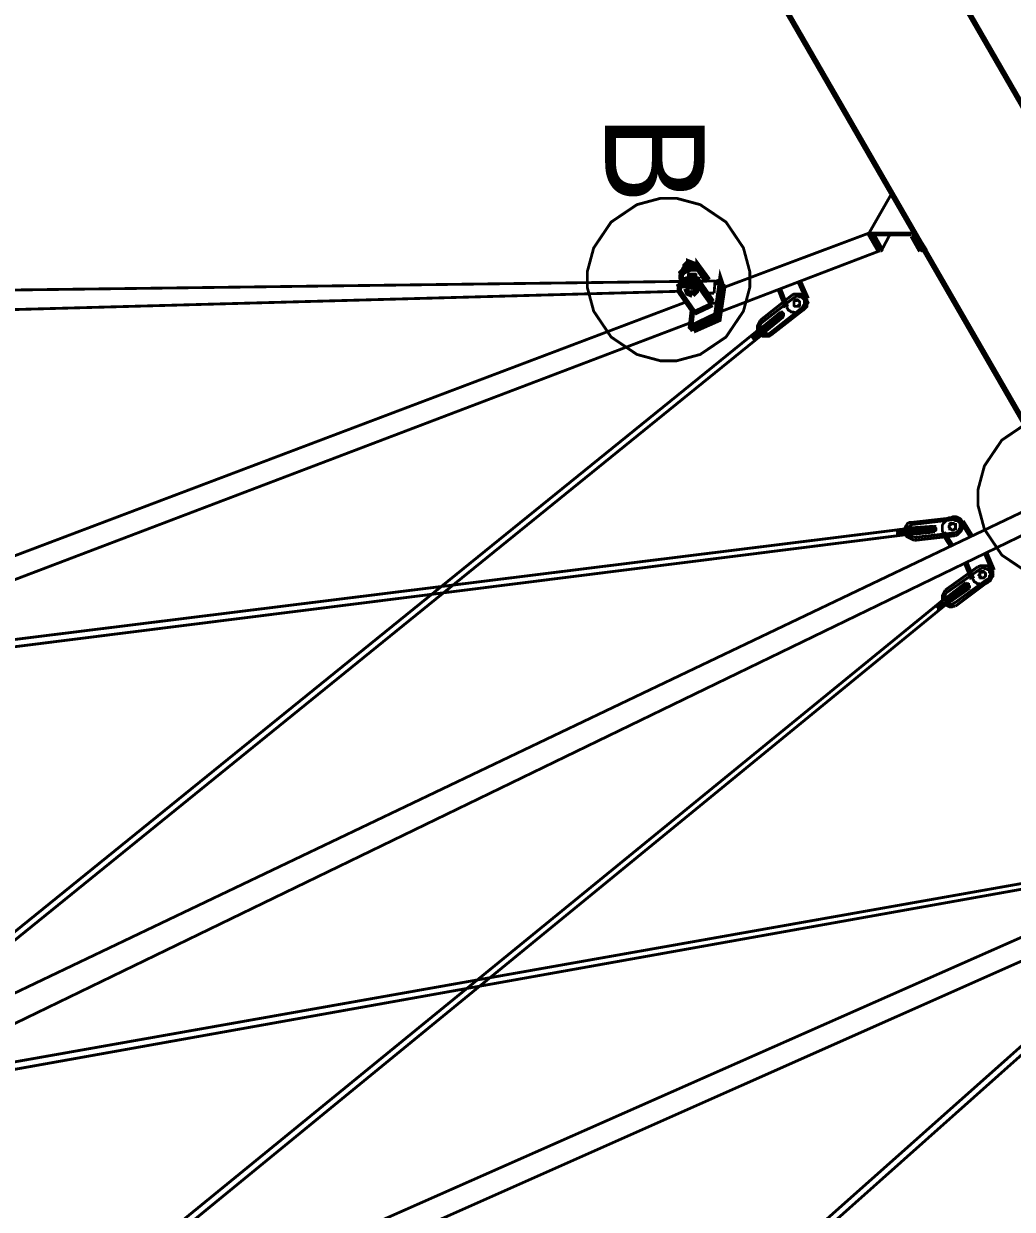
# Model space of a CAD drawing. Extents: x 0 to 11.7, y 0 to 16.5.
# Drawn here: x 5.421 to 7.175, y 8.465 to 10.567 of the extents above; entities that cross this region are included whole.
import ezdxf

# ---------------------------------------------------------------- set-up
doc = ezdxf.new("R2010")
doc.units = 0
doc.layers.get('0').update_dxf_attribs({"linetype": 'CONTINUOUS'})

msp = doc.modelspace()

# ---------------------------------------------------------------- linework, layer by layer
at = {"color": 0}
for points, const_width in [([(9.10444, 6.55447), (6.2111, 11.5661)], 0.01), ([(9.42611, 6.55447), (6.53276, 11.5661)], 0.01), ([(6.92111, 10.1961), (6.9611, 10.2661)], 0.005), ([(6.92111, 10.1961), (6.66276, 10.0994)], 0.005), ([(6.93946, 10.1644), (6.92111, 10.1961)], 0.01), ([(6.92111, 10.1961), (7.00108, 10.1961)], 0.005), ([(6.94276, 10.1661), (6.92779, 10.1928)], 0.01), ([(7.02111, 10.1644), (7.00108, 10.1961)], 0.01), ([(6.92779, 10.1928), (6.9961, 10.1928)], 0.005), ([(6.94276, 10.1644), (6.95779, 10.1928)], 0.005), ([(7.01281, 10.1644), (6.99778, 10.1911)], 0.01), ([(6.99914, 10.1915), (6.99903, 10.1917), (6.9975, 10.1928), (6.99696, 10.1928)], 0.005), ([(6.93946, 10.1644), (6.65608, 10.0561)], 0.005), ([(6.93946, 10.1644), (6.94114, 10.1644)], 0.005), ([(6.94194, 10.1644), (6.94249, 10.1644), (6.94401, 10.1655), (6.94412, 10.1657), (6.94422, 10.1659), (6.94422, 10.168), (6.94412, 10.1682)], 0.005), ([(7.01313, 10.1657), (7.01324, 10.1655), (7.01481, 10.1644), (7.01531, 10.1644)], 0.005), ([(7.01443, 10.1644), (7.02111, 10.1644)], 0.005), ([(6.58946, 10.1228), (6.58778, 10.1261), (6.58946, 10.1278), (6.5911, 10.1294), (6.59278, 10.1328), (6.59446, 10.1344), (6.59776, 10.1361), (6.60113, 10.1378), (6.60612, 10.1378), (6.60943, 10.1378), (6.61442, 10.1394), (6.61778, 10.1378)], 0.01), ([(6.59278, 10.1111), (6.58778, 10.1161), (6.58778, 10.1195), (6.58778, 10.1211), (6.58946, 10.1245), (6.5911, 10.1261), (6.59278, 10.1278), (6.59614, 10.1294), (6.60113, 10.1311), (6.60444, 10.1328), (6.60943, 10.1328), (6.61279, 10.1328), (6.61778, 10.1328)], 0.01), ([(6.60113, 10.1444), (6.59446, 10.1378), (6.59446, 10.1361), (6.59446, 10.1344)], 0.01), ([(6.60943, 10.1378), (6.60781, 10.1394), (6.60113, 10.1428), (6.59446, 10.1361)], 0.01), ([(6.60943, 10.1378), (6.60943, 10.1411), (6.60113, 10.1444), (6.60113, 10.1428)], 0.01), ([(6.60943, 10.1411), (6.60781, 10.1394)], 0.01), ([(6.63612, 10.1128), (6.61778, 10.1378), (6.61778, 10.1328), (6.63113, 10.1128)], 0.01), ([(6.58442, 10.0928), (6.58442, 10.0961), (6.58442, 10.0978), (6.5861, 10.1011), (6.58778, 10.1028), (6.58946, 10.1044), (6.59278, 10.1061), (6.59776, 10.1078), (6.60113, 10.1094), (6.60612, 10.1094), (6.60943, 10.1094), (6.61442, 10.1094), (6.6161, 10.1144), (6.61111, 10.1161), (6.60612, 10.1144), (6.60275, 10.1144), (6.59776, 10.1144), (6.59446, 10.1128), (6.5911, 10.1111), (6.58946, 10.1094), (6.58778, 10.1061), (6.5861, 10.1044), (6.58442, 10.1028), (6.5861, 10.0994)], 0.01), ([(6.60943, 10.1161), (6.61111, 10.1178), (6.61111, 10.1195), (6.60943, 10.1195), (6.60943, 10.1211), (6.60781, 10.1211), (6.60612, 10.1211), (6.60444, 10.1211), (6.60444, 10.1195), (6.60275, 10.1195), (6.60275, 10.1178), (6.60275, 10.1161)], 0.01), ([(6.60444, 10.1195), (6.60275, 10.1161)], 0.01), ([(6.60444, 10.0295), (6.64947, 10.0511), (6.65776, 10.1111), (6.65944, 10.1061), (6.65278, 10.0461), (6.60781, 10.0261)], 0.01), ([(6.60943, 10.1195), (6.60943, 10.1161)], 0.01), ([(6.64279, 10.0694), (6.61442, 10.1094)], 0.01), ([(6.64279, 10.0744), (6.6161, 10.1144)], 0.01), ([(6.65776, 10.1111), (6.64779, 10.1078)], 0.01), ([(6.79779, 10.1094), (6.81108, 10.0794)], 0.01), ([(4.56944, 10.0844), (6.64779, 10.1111)], 0.005), ([(6.58442, 10.0928), (4.57943, 10.0378)], 0.005), ([(6.61111, 10.0545), (6.58442, 10.0928)], 0.01), ([(6.60275, 10.1061), (6.59614, 10.0994), (6.59614, 10.0978)], 0.01), ([(6.61442, 10.0928), (6.61111, 10.0994), (6.60275, 10.1028), (6.59614, 10.0978)], 0.01), ([(6.59614, 10.0978), (6.59944, 10.0895), (6.60781, 10.0861)], 0.01), ([(6.61442, 10.0945), (6.61111, 10.1028), (6.60275, 10.1061), (6.60275, 10.1028)], 0.01), ([(6.60612, 10.0945), (6.60444, 10.0945)], 0.01), ([(6.60444, 10.0945), (6.60612, 10.0945)], 0.01), ([(6.66114, 10.1044), (6.65278, 10.0461), (6.60781, 10.0261)], 0.01), ([(6.61442, 10.0945), (6.61442, 10.0928), (6.60781, 10.0861)], 0.01), ([(6.60781, 10.0945), (6.60781, 10.0928)], 0.01), ([(6.66276, 10.0994), (6.65446, 10.0428), (6.60943, 10.0228)], 0.01), ([(6.61111, 10.1028), (6.61111, 10.0994)], 0.01), ([(6.64779, 10.1111), (6.64611, 10.0895)], 0.005), ([(6.66114, 10.1044), (6.66276, 10.0994)], 0.01), ([(6.76281, 10.0945), (6.77447, 10.0645)], 0.01), ([(6.59776, 10.0744), (5.00108, 9.47114)], 0.005), ([(6.64279, 10.0694), (6.61111, 10.0545)], 0.01), ([(6.64611, 10.0895), (6.63276, 10.0895)], 0.005), ([(6.64279, 10.0744), (6.64279, 10.0694)], 0.01), ([(6.72775, 10.0411), (6.78444, 10.0861)], 0.005), ([(6.72944, 10.0361), (6.78944, 10.0828)], 0.005), ([(6.7461, 10.0194), (6.80111, 10.0628), (6.80279, 10.0645), (6.80447, 10.0678), (6.8061, 10.0694), (6.8061, 10.0727), (6.8061, 10.0744), (6.8061, 10.0778), (6.80447, 10.0794), (6.80279, 10.0811), (6.80111, 10.0828), (6.79779, 10.0828), (6.79443, 10.0844), (6.79275, 10.0844), (6.78944, 10.0828)], 0.005), ([(6.81108, 10.0794), (6.81108, 10.0761), (6.81278, 10.0727), (6.81108, 10.0694), (6.81108, 10.0661), (6.80946, 10.0645), (6.8061, 10.0611), (6.80447, 10.0595), (6.80111, 10.0578), (6.79779, 10.0561), (6.79443, 10.0545), (6.79113, 10.0545), (6.78614, 10.0561), (6.78276, 10.0561), (6.78108, 10.0578), (6.77778, 10.0595), (6.7761, 10.0628), (6.77447, 10.0645)], 0.005), ([(6.8061, 10.0611), (6.80778, 10.0645), (6.80946, 10.0678), (6.81108, 10.0711), (6.81108, 10.0744), (6.80946, 10.0778), (6.80946, 10.0794), (6.80778, 10.0828), (6.80447, 10.0844), (6.80279, 10.0861), (6.79943, 10.0878), (6.79611, 10.0878), (6.79113, 10.0878), (6.78776, 10.0878), (6.78444, 10.0861)], 0.005), ([(6.60943, 10.0228), (6.60781, 10.0261), (6.60444, 10.0295), (6.60781, 10.0595)], 0.01), ([(6.65278, 10.0461), (6.64947, 10.0511)], 0.01), ([(6.65446, 10.0428), (6.65278, 10.0461)], 0.01), ([(6.72775, 10.0261), (6.76443, 10.0561)], 0.005), ([(6.7461, 10.0144), (6.8061, 10.0611)], 0.005), ([(6.76281, 10.0411), (6.76281, 10.0428), (6.76281, 10.0444), (6.76281, 10.0461), (6.76112, 10.0461), (6.76112, 10.0478), (6.75944, 10.0494), (6.75776, 10.0494), (6.75613, 10.0494)], 0.005), ([(6.76443, 10.0428), (6.76443, 10.0444), (6.76443, 10.0461), (6.76443, 10.0478), (6.76281, 10.0478), (6.76281, 10.0494), (6.76112, 10.0511), (6.75944, 10.0511)], 0.005), ([(6.76611, 10.0444), (6.76611, 10.0461), (6.76611, 10.0478), (6.76611, 10.0494), (6.76443, 10.0511), (6.76281, 10.0528), (6.76112, 10.0528)], 0.005), ([(6.76779, 10.0461), (6.76779, 10.0478), (6.76779, 10.0494), (6.76779, 10.0511), (6.76611, 10.0528), (6.76443, 10.0528), (6.76443, 10.0545), (6.76281, 10.0545)], 0.005), ([(6.76942, 10.0478), (6.76942, 10.0494), (6.76942, 10.0511), (6.76942, 10.0528), (6.76779, 10.0545), (6.76611, 10.0545), (6.76611, 10.0561), (6.76443, 10.0561)], 0.005), ([(6.60612, 10.0378), (5.00944, 9.4311), (4.79443, 9.34944)], 0.005), ([(6.7461, 10.0144), (6.74278, 10.0128), (6.73942, 10.0128), (6.73611, 10.0128), (6.73281, 10.0128), (6.73112, 10.0144), (6.72775, 10.0161), (6.72613, 10.0178), (6.72444, 10.0211), (6.72276, 10.0245), (6.72276, 10.0278), (6.72276, 10.0311), (6.72444, 10.0344), (6.72613, 10.0378), (6.72775, 10.0411)], 0.005), ([(6.7461, 10.0194), (6.74447, 10.0178), (6.7411, 10.0178), (6.73942, 10.0178), (6.73611, 10.0178), (6.73443, 10.0178), (6.73112, 10.0194), (6.72944, 10.0211), (6.72775, 10.0228), (6.72775, 10.0245), (6.72775, 10.0278), (6.72775, 10.0311), (6.72775, 10.0328), (6.72944, 10.0361)], 0.005), ([(6.73443, 10.0194), (6.73443, 10.0211), (6.73443, 10.0228), (6.73281, 10.0245), (6.73112, 10.0261), (6.72944, 10.0261), (6.72775, 10.0278)], 0.005), ([(6.73611, 10.0211), (6.73611, 10.0228), (6.73611, 10.0245), (6.73443, 10.0261), (6.73281, 10.0278), (6.73112, 10.0278), (6.73112, 10.0295)], 0.005), ([(6.73281, 10.0178), (6.76942, 10.0478)], 0.005), ([(6.73779, 10.0211), (6.73779, 10.0228), (6.73779, 10.0245), (6.73779, 10.0261), (6.73611, 10.0278), (6.73443, 10.0295), (6.73281, 10.0311)], 0.005), ([(6.73942, 10.0228), (6.73942, 10.0245), (6.73942, 10.0261), (6.73942, 10.0278), (6.73942, 10.0295), (6.73779, 10.0295), (6.73611, 10.0311), (6.73443, 10.0311)], 0.005), ([(6.74278, 10.0245), (6.74278, 10.0261), (6.74278, 10.0278), (6.7411, 10.0295), (6.7411, 10.0311), (6.73942, 10.0311), (6.73942, 10.0328), (6.73779, 10.0328), (6.73611, 10.0328)], 0.005), ([(6.74447, 10.0261), (6.74447, 10.0278), (6.74447, 10.0295), (6.74278, 10.0311), (6.74278, 10.0328), (6.7411, 10.0344), (6.73942, 10.0344), (6.73779, 10.0344)], 0.005), ([(6.7461, 10.0278), (6.7461, 10.0295), (6.7461, 10.0311), (6.7461, 10.0328), (6.74447, 10.0328), (6.74447, 10.0344), (6.74278, 10.0361), (6.7411, 10.0361), (6.73942, 10.0361)], 0.005), ([(6.74778, 10.0295), (6.74778, 10.0311), (6.74778, 10.0328), (6.7461, 10.0344), (6.7461, 10.0361), (6.74447, 10.0361), (6.74278, 10.0378), (6.7411, 10.0378)], 0.005), ([(6.74946, 10.0311), (6.74946, 10.0328), (6.74946, 10.0344), (6.74778, 10.0361), (6.74778, 10.0378), (6.7461, 10.0378), (6.74447, 10.0394), (6.74278, 10.0394)], 0.005), ([(6.75108, 10.0328), (6.75108, 10.0344), (6.75108, 10.0361), (6.74946, 10.0378), (6.74946, 10.0394), (6.74778, 10.0394), (6.7461, 10.0411)], 0.005), ([(6.75276, 10.0344), (6.75276, 10.0361), (6.75276, 10.0378), (6.75276, 10.0394), (6.75108, 10.0411), (6.74946, 10.0411), (6.74946, 10.0428), (6.74778, 10.0428)], 0.005), ([(6.75613, 10.0361), (6.75613, 10.0378), (6.75444, 10.0394), (6.75444, 10.0411), (6.75276, 10.0428), (6.75108, 10.0444), (6.74946, 10.0444)], 0.005), ([(6.75776, 10.0378), (6.75776, 10.0394), (6.75613, 10.0411), (6.75613, 10.0428), (6.75444, 10.0444), (6.75276, 10.0444), (6.75108, 10.0461)], 0.005), ([(6.75944, 10.0378), (6.75944, 10.0394), (6.75944, 10.0411), (6.75776, 10.0428), (6.75776, 10.0444), (6.75613, 10.0444), (6.75613, 10.0461), (6.75444, 10.0461), (6.75276, 10.0461)], 0.005), ([(6.76112, 10.0394), (6.76112, 10.0411), (6.76112, 10.0428), (6.75944, 10.0444), (6.75944, 10.0461), (6.75776, 10.0461), (6.75776, 10.0478), (6.75613, 10.0478), (6.75444, 10.0478)], 0.005), ([(6.72276, 10.0228), (5.25776, 8.83778)], 0.005), ([(6.72944, 10.0144), (5.26611, 8.82943)], 0.005), ([(6.71946, 10.0061), (6.71946, 10.0078), (6.71946, 10.0094), (6.71946, 10.0111), (6.71778, 10.0111), (6.71778, 10.0128), (6.7161, 10.0128), (6.71446, 10.0144), (6.71278, 10.0144)], 0.005), ([(6.71778, 10.0044), (6.71778, 10.0061), (6.71778, 10.0078), (6.71778, 10.0094), (6.7161, 10.0094), (6.7161, 10.0111), (6.71446, 10.0111), (6.71278, 10.0128)], 0.005), ([(6.72114, 10.0078), (6.72114, 10.0094), (6.72114, 10.0111), (6.71946, 10.0128), (6.71946, 10.0144), (6.71778, 10.0144), (6.7161, 10.0161), (6.71446, 10.0161)], 0.005), ([(6.72276, 10.0094), (6.72276, 10.0111), (6.72276, 10.0128), (6.72276, 10.0144), (6.72114, 10.0144), (6.72114, 10.0161), (6.71946, 10.0178), (6.71778, 10.0178), (6.7161, 10.0178)], 0.005), ([(6.72444, 10.0111), (6.72444, 10.0128), (6.72444, 10.0144), (6.72444, 10.0161), (6.72276, 10.0161), (6.72276, 10.0178), (6.72114, 10.0194), (6.71946, 10.0194)], 0.005), ([(6.72613, 10.0128), (6.72613, 10.0144), (6.72613, 10.0161), (6.72613, 10.0178), (6.72444, 10.0178), (6.72444, 10.0194), (6.72276, 10.0194), (6.72114, 10.0211)], 0.005), ([(6.73281, 10.0178), (6.73281, 10.0194), (6.73112, 10.0211), (6.73112, 10.0228), (6.72944, 10.0228), (6.72944, 10.0245), (6.72775, 10.0245)], 0.005), ([(6.72775, 10.0144), (6.72775, 10.0161)], 0.005), ([(7.20253, 9.85981), (7.15668, 9.82889), (7.12576, 9.7831), (7.11442, 9.741), (7.11442, 9.72694), (7.11442, 9.71294), (7.12576, 9.67085), (7.15668, 9.625), (7.20253, 9.59412)], 0.005), ([(4.97114, 8.64111), (7.20281, 9.70611)], 0.005), ([(6.9961, 9.68278), (7.07113, 9.69114)], 0.005), ([(7.0861, 9.68446), (7.08442, 9.68778), (7.08279, 9.68946), (7.07943, 9.69114), (7.07611, 9.69276), (7.07275, 9.69276), (7.06944, 9.69276), (7.06614, 9.69114), (7.06278, 9.69114), (7.05946, 9.68946), (7.05778, 9.68608), (7.05447, 9.68278), (7.05279, 9.6811), (7.05111, 9.67779), (7.05111, 9.67443), (7.05111, 9.67111), (7.05111, 9.66775), (7.05279, 9.66444)], 0.005), ([(7.07113, 9.69114), (7.07443, 9.69114), (7.07781, 9.68946), (7.08111, 9.68778), (7.08442, 9.68608), (7.0861, 9.68278), (7.0861, 9.6811), (7.08778, 9.67779), (7.08778, 9.67443), (7.0861, 9.67111), (7.08442, 9.66775), (7.08279, 9.66613), (7.07943, 9.66276), (7.07781, 9.66114), (7.07443, 9.65944)], 0.005), ([(7.22276, 9.67443), (4.99946, 8.59776)], 0.005), ([(6.98281, 9.67111), (5.1161, 9.43946)], 0.005), ([(6.96946, 9.67111), (6.96946, 9.66943), (6.97114, 9.66943), (6.97114, 9.66775), (6.97114, 9.66613), (6.97276, 9.66444), (6.97114, 9.66276), (6.97114, 9.66114)], 0.005), ([(6.97114, 9.67111), (6.97276, 9.66943), (6.97444, 9.66775), (6.97444, 9.66613), (6.97444, 9.66444), (6.97444, 9.66276), (6.97276, 9.66276), (6.97276, 9.66114)], 0.005), ([(6.97276, 9.67111), (6.97444, 9.66943), (6.97613, 9.66943), (6.97613, 9.66775), (6.97613, 9.66613), (6.97613, 9.66444), (6.97613, 9.66276), (6.97444, 9.66114)], 0.005), ([(6.97613, 9.67111), (6.97775, 9.66943), (6.97775, 9.66775), (6.97944, 9.66613), (6.97944, 9.66444), (6.97944, 9.66276), (6.97775, 9.66114), (6.97775, 9.65944)], 0.005), ([(6.97775, 9.67111), (6.97944, 9.66943), (6.98112, 9.66775), (6.98112, 9.66613), (6.98112, 9.66444), (6.98112, 9.66276), (6.98112, 9.66114), (6.97944, 9.66114)], 0.005), ([(6.98112, 9.67111), (6.98112, 9.66943), (6.98281, 9.66943), (6.98281, 9.66775), (6.98443, 9.66613), (6.98443, 9.66444), (6.98281, 9.66276), (6.98281, 9.66114)], 0.005), ([(6.98281, 9.67111), (6.98443, 9.66943)], 0.005), ([(6.9961, 9.68278), (6.99278, 9.68278), (6.98942, 9.6811), (6.98779, 9.67779), (6.98611, 9.67611), (6.98443, 9.67279), (6.98443, 9.66943), (6.98443, 9.66613), (6.98443, 9.66276), (6.98611, 9.66114), (6.98779, 9.65776), (6.9911, 9.65608), (6.99447, 9.65446), (6.99778, 9.65278), (7.00108, 9.6511)], 0.005), ([(7.00108, 9.67947), (6.99778, 9.67947), (6.99447, 9.67779), (6.99278, 9.67611), (6.9911, 9.67443), (6.98942, 9.67279), (6.98942, 9.66943), (6.98942, 9.66775), (6.98942, 9.66613), (6.98942, 9.66276), (6.9911, 9.66114), (6.99447, 9.65944), (6.9961, 9.65776), (6.99946, 9.65608)], 0.005), ([(6.98942, 9.67279), (7.03614, 9.67611)], 0.005), ([(6.98942, 9.67111), (6.98942, 9.66943), (6.9911, 9.66775), (6.9911, 9.66613), (6.9911, 9.66444), (6.9911, 9.66276)], 0.005), ([(6.9911, 9.67279), (6.9911, 9.67111), (6.99278, 9.66943), (6.99278, 9.66775), (6.99278, 9.66613), (6.99278, 9.66444), (6.99278, 9.66276)], 0.005), ([(6.99278, 9.67279), (6.99447, 9.67111), (6.9961, 9.66943), (6.9961, 9.66775), (6.9961, 9.66613), (6.9961, 9.66444), (6.9961, 9.66276), (6.99447, 9.66276)], 0.005), ([(6.9961, 9.67279), (6.9961, 9.67111), (6.99778, 9.67111), (6.99778, 9.66943), (6.99778, 9.66775), (6.99778, 9.66613), (6.99778, 9.66444), (6.99778, 9.66276)], 0.005), ([(6.99778, 9.67279), (6.99946, 9.67111), (7.00108, 9.66943), (7.00108, 9.66775), (7.00108, 9.66613), (7.00108, 9.66444), (6.99946, 9.66276)], 0.005), ([(6.99946, 9.67947), (7.06944, 9.68778), (7.07113, 9.68778), (7.07443, 9.68608), (7.07781, 9.68608), (7.07943, 9.68446), (7.08111, 9.68278), (7.08279, 9.6811), (7.08279, 9.67779), (7.08279, 9.67611), (7.08279, 9.67279), (7.08111, 9.67111), (7.07943, 9.66775), (7.07781, 9.66613), (7.07443, 9.66444)], 0.005), ([(7.00108, 9.67279), (7.00276, 9.67111), (7.00276, 9.66943), (7.00276, 9.66775), (7.00276, 9.66613), (7.00276, 9.66444), (7.00276, 9.66276)], 0.005), ([(7.00276, 9.67279), (7.00444, 9.67279), (7.00444, 9.67111), (7.00613, 9.66943), (7.00613, 9.66775), (7.00613, 9.66613), (7.00613, 9.66444), (7.00444, 9.66276)], 0.005), ([(7.00613, 9.67279), (7.00776, 9.67111), (7.00776, 9.66943), (7.00776, 9.66775), (7.00776, 9.66613), (7.00776, 9.66444), (7.00776, 9.66276)], 0.005), ([(7.00776, 9.67443), (7.00776, 9.67279), (7.00944, 9.67111), (7.01112, 9.66943), (7.01112, 9.66775), (7.00944, 9.66613), (7.00944, 9.66444)], 0.005), ([(7.00944, 9.67443), (7.01112, 9.67279), (7.01281, 9.67111), (7.01281, 9.66943), (7.01281, 9.66775), (7.01281, 9.66613), (7.01281, 9.66444), (7.01112, 9.66444)], 0.005), ([(7.01281, 9.67443), (7.01281, 9.67279), (7.01443, 9.67279), (7.01443, 9.67111), (7.01443, 9.66943), (7.01611, 9.66775), (7.01443, 9.66613), (7.01443, 9.66444)], 0.005), ([(7.01443, 9.67443), (7.01611, 9.67279), (7.01779, 9.67111), (7.01779, 9.66943), (7.01779, 9.66775), (7.01779, 9.66613), (7.01611, 9.66444)], 0.005), ([(7.01779, 9.67443), (7.01942, 9.67279), (7.01942, 9.67111), (7.02111, 9.66943), (7.02111, 9.66775), (7.01942, 9.66613), (7.01942, 9.66444)], 0.005), ([(7.01942, 9.67443), (7.02111, 9.67443), (7.02111, 9.67279), (7.02279, 9.67111), (7.02279, 9.66943), (7.02279, 9.66775), (7.02279, 9.66613), (7.02111, 9.66444)], 0.005), ([(7.02111, 9.67443), (7.02279, 9.67443), (7.02447, 9.67279), (7.02447, 9.67111), (7.02447, 9.66943), (7.02447, 9.66775), (7.02447, 9.66613), (7.02279, 9.66444)], 0.005), ([(7.02447, 9.67611), (7.0261, 9.67443), (7.0261, 9.67279), (7.02778, 9.67111), (7.02778, 9.66943), (7.02778, 9.66775), (7.0261, 9.66613)], 0.005), ([(7.0261, 9.67611), (7.02778, 9.67443), (7.02946, 9.67279), (7.02946, 9.67111), (7.02946, 9.66943), (7.02946, 9.66775), (7.02946, 9.66613), (7.02778, 9.66613)], 0.005), ([(7.02946, 9.67611), (7.03108, 9.67443), (7.03108, 9.67279), (7.03276, 9.67111), (7.03276, 9.66943), (7.03276, 9.66775), (7.03108, 9.66775), (7.03108, 9.66613)], 0.005), ([(7.03108, 9.67611), (7.03276, 9.67443), (7.03444, 9.67443), (7.03444, 9.67279), (7.03444, 9.67111), (7.03444, 9.66943), (7.03444, 9.66775), (7.03276, 9.66613)], 0.005), ([(7.03444, 9.67611), (7.03614, 9.67443), (7.03614, 9.67279), (7.03776, 9.67111), (7.03776, 9.66943), (7.03614, 9.66775), (7.03614, 9.66613)], 0.005), ([(7.03614, 9.67611), (7.03776, 9.67611), (7.03776, 9.67443), (7.03944, 9.67279), (7.03944, 9.67111), (7.03944, 9.66943), (7.03776, 9.66775), (7.03776, 9.66613)], 0.005), ([(7.10275, 9.65776), (7.0861, 9.68446)], 0.01), ([(6.98611, 9.66114), (5.1161, 9.42611)], 0.005), ([(6.98443, 9.66276), (6.98443, 9.66114)], 0.005), ([(6.9911, 9.66114), (7.03776, 9.66613)], 0.005), ([(6.99946, 9.65608), (7.07443, 9.66444)], 0.005), ([(7.00108, 9.6511), (7.07443, 9.65944)], 0.005), ([(7.06776, 9.64111), (7.05279, 9.66444)], 0.01), ([(7.12776, 9.62944), (7.14111, 9.59776)], 0.01), ([(7.09278, 9.61111), (7.10444, 9.58279)], 0.01), ([(7.0561, 9.56278), (7.11442, 9.60444)], 0.005), ([(7.05778, 9.55778), (7.11947, 9.60113)], 0.005), ([(7.07443, 9.54113), (7.12944, 9.58111), (7.13276, 9.58279), (7.13444, 9.58442), (7.13444, 9.58778), (7.13613, 9.58946), (7.13613, 9.59278), (7.13444, 9.59446), (7.13444, 9.59776), (7.13276, 9.59944), (7.13112, 9.59944), (7.12776, 9.60113), (7.12608, 9.60113), (7.12278, 9.60275), (7.11947, 9.60113)], 0.005), ([(7.14111, 9.59776), (7.14111, 9.59446), (7.14111, 9.5911), (7.14111, 9.58778), (7.13943, 9.5861), (7.13781, 9.58279), (7.13613, 9.57943), (7.13276, 9.57781), (7.13112, 9.57611), (7.12776, 9.57443), (7.12278, 9.57443), (7.11947, 9.57275), (7.1161, 9.57443), (7.11279, 9.57443), (7.11111, 9.57611), (7.10781, 9.57781), (7.10612, 9.58111), (7.10444, 9.58279)], 0.005), ([(7.13444, 9.57943), (7.13781, 9.58279), (7.13943, 9.5861), (7.13943, 9.58778), (7.14111, 9.5911), (7.13943, 9.59446), (7.13943, 9.59776), (7.13781, 9.60113), (7.13444, 9.60275), (7.13276, 9.60444), (7.12944, 9.60612), (7.12608, 9.60612), (7.12278, 9.60612), (7.11947, 9.60612), (7.11442, 9.60444)], 0.005), ([(7.0561, 9.54779), (7.09278, 9.57611)], 0.005), ([(7.06108, 9.53944), (7.09944, 9.56614)], 0.005), ([(7.07443, 9.53444), (7.13444, 9.57943)], 0.005), ([(7.08442, 9.5561), (7.08442, 9.55778), (7.08279, 9.55946), (7.08279, 9.56108), (7.08111, 9.56278), (7.07943, 9.56446), (7.07781, 9.56446)], 0.005), ([(7.0861, 9.55778), (7.0861, 9.55946), (7.08442, 9.56108), (7.08442, 9.56278), (7.08442, 9.56446), (7.08279, 9.56446), (7.08111, 9.56446), (7.07943, 9.56614)], 0.005), ([(7.08778, 9.55778), (7.08778, 9.55946), (7.08778, 9.56108), (7.0861, 9.56278), (7.0861, 9.56446), (7.08442, 9.56446), (7.08442, 9.56614), (7.08279, 9.56614), (7.08111, 9.56614)], 0.005), ([(7.08946, 9.55946), (7.08946, 9.56108), (7.08946, 9.56278), (7.08946, 9.56446), (7.08778, 9.56446), (7.08778, 9.56614), (7.0861, 9.56776), (7.08442, 9.56776), (7.08279, 9.56776)], 0.005), ([(7.0911, 9.56108), (7.0911, 9.56278), (7.0911, 9.56446), (7.0911, 9.56614), (7.08946, 9.56614), (7.08946, 9.56776), (7.08778, 9.56944), (7.0861, 9.56944)], 0.005), ([(7.09278, 9.56278), (7.09278, 9.56446), (7.09278, 9.56614), (7.09278, 9.56776), (7.0911, 9.56944), (7.08946, 9.56944), (7.08946, 9.57112), (7.08778, 9.57112)], 0.005), ([(7.09446, 9.56446), (7.09614, 9.56614), (7.09446, 9.56776), (7.09446, 9.56944), (7.09278, 9.57112), (7.0911, 9.57275), (7.08946, 9.57275)], 0.005), ([(7.09776, 9.56614), (7.09776, 9.56776), (7.09614, 9.56944), (7.09614, 9.57112), (7.09446, 9.57275), (7.09278, 9.57443), (7.0911, 9.57443)], 0.005), ([(7.09944, 9.56614), (7.09944, 9.56776), (7.09944, 9.56944), (7.09776, 9.57112), (7.09776, 9.57275), (7.09614, 9.57275), (7.09614, 9.57443), (7.09446, 9.57443), (7.09278, 9.57611)], 0.005), ([(7.05111, 9.54443), (5.45281, 8.2411)], 0.005), ([(7.05111, 9.54275), (7.04943, 9.54443)], 0.005), ([(7.07443, 9.53444), (7.07113, 9.53444), (7.06776, 9.53276), (7.06446, 9.53276), (7.06108, 9.53444), (7.05778, 9.53614), (7.0561, 9.53776), (7.05279, 9.53944), (7.05111, 9.54275), (7.05111, 9.54611), (7.05111, 9.54943), (7.05111, 9.55279), (7.05279, 9.5561), (7.05447, 9.55946), (7.0561, 9.56278)], 0.005), ([(7.07443, 9.54113), (7.07113, 9.53944), (7.06944, 9.53776), (7.06614, 9.53776), (7.06446, 9.53776), (7.06108, 9.53944), (7.05946, 9.53944), (7.05778, 9.54113), (7.0561, 9.54443), (7.0561, 9.54611), (7.0561, 9.54943), (7.0561, 9.55111), (7.0561, 9.55447), (7.05778, 9.55778)], 0.005), ([(7.06108, 9.53944), (7.06278, 9.54113), (7.06108, 9.54275), (7.06108, 9.54443), (7.05946, 9.54611), (7.05946, 9.54779), (7.05778, 9.54779), (7.0561, 9.54779)], 0.005), ([(7.05946, 9.53944), (7.05946, 9.54113), (7.05946, 9.54275), (7.05778, 9.54443), (7.0561, 9.54611)], 0.005), ([(7.06446, 9.54113), (7.06446, 9.54275), (7.06446, 9.54443), (7.06278, 9.54611), (7.06278, 9.54779), (7.06108, 9.54943), (7.05946, 9.54943), (7.05778, 9.54943)], 0.005), ([(7.06614, 9.54275), (7.06614, 9.54443), (7.06614, 9.54611), (7.06446, 9.54779), (7.06446, 9.54943), (7.06278, 9.54943), (7.06108, 9.55111)], 0.005), ([(7.06776, 9.54443), (7.06776, 9.54611), (7.06776, 9.54779), (7.06614, 9.54943), (7.06614, 9.55111), (7.06446, 9.55111), (7.06446, 9.55279), (7.06278, 9.55279)], 0.005), ([(7.06944, 9.54611), (7.06944, 9.54779), (7.06944, 9.54943), (7.06944, 9.55111), (7.06776, 9.55279), (7.06614, 9.55447), (7.06446, 9.55447)], 0.005), ([(7.07275, 9.54779), (7.07275, 9.54943), (7.07113, 9.55111), (7.07113, 9.55279), (7.06944, 9.55447), (7.06776, 9.5561), (7.06614, 9.5561)], 0.005), ([(7.07443, 9.54779), (7.07443, 9.54943), (7.07443, 9.55111), (7.07275, 9.55279), (7.07275, 9.55447), (7.07113, 9.5561), (7.06944, 9.5561), (7.06776, 9.55778)], 0.005), ([(7.07611, 9.54943), (7.07611, 9.55111), (7.07611, 9.55279), (7.07443, 9.55447), (7.07443, 9.5561), (7.07275, 9.55778), (7.07113, 9.55778), (7.06944, 9.55778)], 0.005), ([(7.07781, 9.55111), (7.07781, 9.55279), (7.07781, 9.55447), (7.07781, 9.5561), (7.07611, 9.5561), (7.07611, 9.55778), (7.07443, 9.55946), (7.07275, 9.55946), (7.07113, 9.55946)], 0.005), ([(7.07943, 9.55279), (7.07943, 9.55447), (7.07943, 9.5561), (7.07781, 9.55778), (7.07781, 9.55946), (7.07611, 9.55946), (7.07443, 9.56108)], 0.005), ([(7.08111, 9.55447), (7.08111, 9.5561), (7.08111, 9.55778), (7.08111, 9.55946), (7.07943, 9.56108), (7.07781, 9.56108), (7.07781, 9.56278), (7.07611, 9.56278)], 0.005), ([(7.0561, 9.53614), (5.46278, 8.23281)], 0.005), ([(7.04443, 9.5261), (7.04443, 9.52778), (7.04443, 9.52946), (7.04443, 9.53108), (7.04275, 9.53276), (7.04113, 9.53444), (7.03944, 9.53444)], 0.005), ([(7.04611, 9.52778), (7.04611, 9.52946), (7.04611, 9.53108), (7.04611, 9.53276), (7.04443, 9.53444), (7.04275, 9.53444), (7.04275, 9.53614), (7.04113, 9.53614)], 0.005), ([(7.04779, 9.52946), (7.04779, 9.53108), (7.04779, 9.53276), (7.04779, 9.53444), (7.04611, 9.53614), (7.04443, 9.53776), (7.04275, 9.53776)], 0.005), ([(7.04943, 9.53108), (7.04943, 9.53276), (7.04943, 9.53444), (7.04943, 9.53614), (7.04779, 9.53776), (7.04611, 9.53776), (7.04611, 9.53944), (7.04443, 9.53944)], 0.005), ([(7.05111, 9.53276), (7.05279, 9.53444), (7.05111, 9.53614), (7.05111, 9.53776), (7.04943, 9.53944), (7.04779, 9.54113), (7.04611, 9.54113)], 0.005), ([(7.05447, 9.53444), (7.05447, 9.53614), (7.05279, 9.53776), (7.05279, 9.53944), (7.05111, 9.54113), (7.04943, 9.54275), (7.04779, 9.54275)], 0.005), ([(7.0561, 9.53444), (7.0561, 9.53614)], 0.005), ([(5.20942, 8.07112), (7.55111, 9.10612)], 0.005), ([(7.55111, 9.10612), (5.32943, 8.71278)], 0.005), ([(7.51113, 9.08946), (5.32943, 8.69943)], 0.005), ([(7.56944, 9.07275), (5.22775, 8.03276)], 0.005), ([(7.39779, 8.93778), (5.82443, 7.53944)], 0.005), ([(7.40608, 8.92947), (5.83279, 7.52946)], 0.005)]:
    msp.add_lwpolyline(points, dxfattribs=dict(at, const_width=const_width))
msp.add_lwpolyline([(7.1511, 9.93778), (6.85113, 10.4578)], dxfattribs=at)
for points, const_width in [([(6.70942, 10.1136), (6.70942, 10.1277), (6.69814, 10.1698), (6.66721, 10.2156), (6.62142, 10.2465), (6.57932, 10.2578), (6.56526, 10.2578), (6.55126, 10.2578), (6.50917, 10.2465), (6.46338, 10.2156), (6.43246, 10.1698), (6.42111, 10.1277), (6.42111, 10.1136), (6.42111, 10.0996), (6.43246, 10.0575), (6.46338, 10.0117), (6.50917, 9.98079), (6.55126, 9.96946), (6.56526, 9.96946), (6.57932, 9.96946), (6.62142, 9.98079), (6.66721, 10.0117), (6.69814, 10.0575), (6.70942, 10.0996), (6.70942, 10.1136)], 0.005), ([(6.60943, 10.1161), (6.60943, 10.1161)], 0.01), ([(6.60275, 10.0961), (6.60275, 10.0945), (6.60275, 10.0928), (6.60444, 10.0928), (6.60444, 10.0911), (6.60612, 10.0911), (6.60612, 10.0928), (6.60781, 10.0928), (6.60781, 10.0945), (6.60781, 10.0961), (6.60612, 10.0961), (6.60444, 10.0978), (6.60275, 10.0978), (6.60275, 10.0961)], 0.01), ([(6.60275, 10.0961), (6.60275, 10.0961)], 0.01), ([(6.65944, 10.0978), (6.65944, 10.0978)], 0.005), ([(6.78944, 10.0661), (6.79113, 10.0661), (6.79275, 10.0661), (6.79443, 10.0661), (6.79611, 10.0661), (6.79611, 10.0678), (6.79779, 10.0678), (6.79779, 10.0694), (6.79779, 10.0711), (6.79779, 10.0727), (6.79779, 10.0744), (6.79611, 10.0761), (6.79443, 10.0778), (6.79275, 10.0778), (6.79113, 10.0778), (6.79113, 10.0761), (6.78944, 10.0761), (6.78776, 10.0744), (6.78776, 10.0727), (6.78776, 10.0711), (6.78776, 10.0694), (6.78776, 10.0678), (6.78944, 10.0661)], 0.005), ([(6.72276, 10.0228), (6.72276, 10.0228)], 0.005), ([(7.06278, 9.67611), (7.06446, 9.67779), (7.06446, 9.67947), (7.06614, 9.67947), (7.06614, 9.6811), (7.06776, 9.6811), (7.06944, 9.6811), (7.07113, 9.6811), (7.07275, 9.67947), (7.07443, 9.67947), (7.07443, 9.67779), (7.07443, 9.67611), (7.07443, 9.67443), (7.07443, 9.67279), (7.07443, 9.67111), (7.07275, 9.67111), (7.07113, 9.66943), (7.06944, 9.66943), (7.06776, 9.66943), (7.06614, 9.67111), (7.06446, 9.67111), (7.06446, 9.67279), (7.06278, 9.67443), (7.06278, 9.67611)], 0.005), ([(7.11947, 9.5861), (7.11947, 9.58442), (7.1211, 9.58442), (7.12278, 9.58442), (7.12446, 9.58442), (7.12608, 9.5861), (7.12776, 9.58778), (7.12776, 9.58946), (7.12776, 9.5911), (7.12776, 9.59278), (7.12608, 9.59446), (7.12446, 9.59614), (7.12278, 9.59614), (7.1211, 9.59614), (7.1211, 9.59446), (7.11947, 9.59446), (7.11778, 9.59446), (7.11778, 9.59278), (7.11778, 9.5911), (7.1161, 9.58946), (7.11778, 9.58778), (7.11778, 9.5861), (7.11947, 9.5861)], 0.005)]:
    msp.add_lwpolyline(points, close=True, dxfattribs=dict(at, const_width=const_width))

# ---------------------------------------------------------------- texts
msp.add_text('B', height=0.17667, rotation=270, dxfattribs=at).set_placement((6.45278, 10.4061))

doc.saveas('drawing.dxf')
